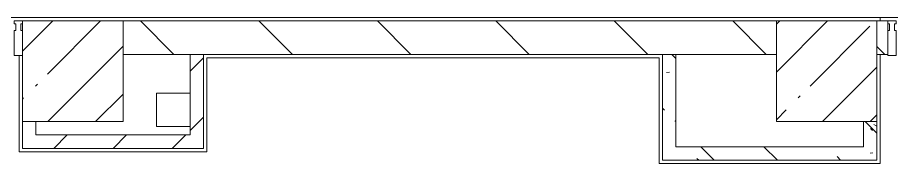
# Model space of a CAD drawing. Header units: millimetres. Extents: x 81676 to 276943, y -8553 to 29000.
# Drawn here: x 155593 to 160810, y 7050 to 7920 of the extents above; entities that cross this region are included whole.
import ezdxf

# ---------------------------------------------------------------- set-up
doc = ezdxf.new("R2010")
doc.units = ezdxf.units.MM
doc.layers.add('A-FLOR-3', color=7, linetype='Continuous', lineweight=5, true_color=0xaaaaaa)
doc.layers.add('I-WALL-5', color=7, linetype='Continuous', lineweight=5, true_color=0x787878)
for name, color, linetype, lineweight in [('A-GLAZ-CWMG-2', 7, 'Continuous', 5), ('A-WALL', 7, 'Continuous', 9), ('I-WALL-3', 7, 'Continuous', 5), ('S-COLS-1', 7, 'Continuous', 5)]:
    doc.layers.add(name, color=color, linetype=linetype, lineweight=lineweight)
pattern_1 = [(45, (147962.96, 0), (-176.7767, 176.7767), [])]
pattern_2 = [(135, (147962.96, 0), (-353.553, -353.553), [])]
pattern_3 = [(135, (147962.96, 0), (-377.17, -377.17), [533.4, -88.9, 17.78, -88.9]), (135, (147962.96, 376.94), (-377.17, -377.17), []), (50, (147962.96, 0), (637.645, -55.787), [66.675, -733.425]), (355, (147962.96, 0), (-123.35, 668.7), [53.34, -586.74]), (100.451, (148016.1, -4.65), (514.3, 612.908), [56.665, -623.315]), (46.184, (147963, 177.8), (948.776, -147.15), [100.01, -1100.137]), (96.636, (148042, 165.5), (830.91, 865.997), [85, -934.973]), (351.184, (147963, 177.8), (830.92, 865.99), [80.01, -880.11]), (21, (148051.86, 133.35), (530.65, -357.928), [66.675, -733.425]), (326, (148051.86, 133.35), (216.308, 644.658), [53.34, -586.74]), (71.451, (148096.1, 103.5), (746.96, 286.724), [56.665, -623.315]), (37.5, (147962.96, 0), (10.8105, 295.9426), [16.764, -562.864, 16.764, -578.866, -588.962]), (37.5, (147962.96, 0), (10.8105, 295.9426), [-1175.258, 16.764, -572.198]), (7.5, (147962.96, 0), (233.869, 350.632), [16.764, -322.834, 16.764, -549.529, -224.472]), (7.5, (147962.96, 0), (233.869, 350.632), [-905.891, 16.764, -207.708]), (327.5, (147764.71, 0), (474.568, -20.0513), [16.764, -205.486, 16.764, -676.656, -920.115]), (327.5, (147764.71, 0), (474.568, -20.0513), [-915.67, 16.764, -903.351]), (317.5, (147675.8, 0), (518.452, 88.993), [16.764, -272.161, 16.764, -443.738, -653.415]), (317.5, (147675.8, 0), (518.452, 88.993), [-749.427, 16.764, -636.65])]

# ---------------------------------------------------------------- blocks, each defined once
blk = doc.blocks.new('BSC_Колонна _Прямоугольная - 600х600-V134-1_6_3_птичка')
at = {"layer": 'S-COLS-1'}
h = blk.add_hatch(dxfattribs=at)
h.set_pattern_fill('FP_148', color=256, style=0, pattern_type=2)
h.set_pattern_definition([(45, (-7960, -7600), (-285.123, 285.123), []), (45, (-7674.88, -7600), (-285.123, 285.123), [504.031, -100.806, 16.764, -84.042])])
h.paths.add_polyline_path([(300, -300), (300, 300), (-300, 300), (-300, -300), (281.5, -300)])
for p, q in [((300, 300), (-300, 300)), ((-300, 300), (-300, -300)), ((300, -300), (300, 300)), ((-300, -300), (300, -300))]:
    blk.add_line(p, q, dxfattribs=at)
blk = doc.blocks.new('BSC_Колонна _Прямоугольная - 600х600-20441433-1_6_3_птичка')
at = {"layer": 'S-COLS-1'}
h = blk.add_hatch(dxfattribs=at)
h.set_pattern_fill('FP_160', color=256, style=0, pattern_type=2)
h.set_pattern_definition([(45, (-12460, -7600), (-285.123, 285.123), []), (45, (-12174.88, -7600), (-285.123, 285.123), [504.031, -100.806, 16.764, -84.042])])
h.paths.add_polyline_path([(-300, -300), (300, -300), (300, 300), (-300, 300), (-300, -164.8)])
for p, q in [((300, 300), (-300, 300)), ((-300, 300), (-300, -300)), ((300, -300), (300, 300)), ((-300, -300), (300, -300))]:
    blk.add_line(p, q, dxfattribs=at)
blk = doc.blocks.new('Прямоугольный импост - Импост структурный с накладкой - 190мм-32633541-1_6_3_птичка')
at = {"layer": 'A-GLAZ-CWMG-2'}
for p, q in [((0, 17), (-50, 17)), ((-50, 17), (-50, 0)), ((-50, 0), (-40, 0)), ((-40, 0), (-40, -40)), ((-10, -40), (-10, 0)), ((-10, 0), (0, 0)), ((-40, -40), (-50, -40)), ((-50, -40), (-50, -190)), ((0, -40), (-10, -40)), ((-50, -190), (0, -190))]:
    blk.add_line(p, q, dxfattribs=at)
blk = doc.blocks.new('Прямоугольный импост - Импост структурный с накладкой - 190мм-33226183-1_6_3_птичка')
at = {"layer": 'A-GLAZ-CWMG-2'}
for p, q in [((0, 190), (-50, 190)), ((-50, 190), (-50, 40)), ((0, 40), (0, 190)), ((-50, 40), (-40, 40)), ((-40, 0), (-50, 0)), ((-50, 0), (-50, -17)), ((-40, 40), (-40, 0)), ((-10, 0), (-10, 40)), ((-10, 40), (0, 40)), ((0, 0), (-10, 0)), ((0, -17), (0, 0)), ((-50, -17), (0, -17))]:
    blk.add_line(p, q, dxfattribs=at)

msp = doc.modelspace()

# ---------------------------------------------------------------- hatches: boundary and pattern name
at = {"layer": 'I-WALL-3'}
h = msp.add_hatch(dxfattribs=at)
h.set_pattern_fill('FP_64', color=256, style=0, pattern_type=2)
h.set_pattern_definition(pattern_2)
h.paths.add_polyline_path([(156682.1, 7700), (160123, 7700), (160123, 7900), (156223, 7900), (156223, 7700), (156623, 7700)])
h = msp.add_hatch(dxfattribs=at)
h.set_pattern_fill('FP_64', color=256, style=0, pattern_type=2)
h.set_pattern_definition(pattern_2)
h.paths.add_polyline_path([(160723, 7700), (160788, 7700), (160788, 7900), (160723, 7900)])
h.paths.add_polyline_path([(162293, 7700), (162693, 7700), (162693, 7900), (162228, 7894.4), (162228, 7700), (162273, 7700)])
h.paths.add_polyline_path([(163823, 7700), (164623, 7700), (164623, 7900), (163793, 7900), (163793, 7700)])
h = msp.add_hatch(dxfattribs=at)
h.set_pattern_fill('FP_76', color=256, style=0, pattern_type=2)
h.set_pattern_definition(pattern_1)
h.paths.add_polyline_path([(156703, 7140), (156703, 7700), (156623, 7700), (156623, 7140)])
h = msp.add_hatch(dxfattribs=at)
h.set_pattern_fill('FP_76', color=256, style=0, pattern_type=2)
h.set_pattern_definition(pattern_1)
h.paths.add_polyline_path([(156250.3, 7140), (156623, 7140), (156623, 7220), (155623, 7220), (155623, 7140), (156242.7, 7140)])
at = {"layer": 'I-WALL-5'}
h = msp.add_hatch(dxfattribs=at)
h.set_pattern_fill('FP_63', color=256, style=0, pattern_type=2)
h.set_pattern_definition(pattern_3)
h.paths.add_polyline_path([(159443, 7150), (159523, 7150), (159523, 7700), (159443, 7700), (159443, 7271.5)])
h = msp.add_hatch(dxfattribs=at)
h.set_pattern_fill('FP_63', color=256, style=0, pattern_type=2)
h.set_pattern_definition(pattern_3)
h.paths.add_polyline_path([(160723, 7070), (160723, 7300), (160643, 7300), (160643, 7070)])
h = msp.add_hatch(dxfattribs=at)
h.set_pattern_fill('FP_63', color=256, style=0, pattern_type=2)
h.set_pattern_definition(pattern_3)
h.paths.add_polyline_path([(159922.4, 7070), (160643, 7070), (160643, 7150), (159443, 7150), (159443, 7070)])

# ---------------------------------------------------------------- linework, layer by layer
at = {"layer": 'A-FLOR-3'}
for p, q in [((150956.2, 7920), (163703, 7920)), ((160743, 7920), (160743, 7900)), ((155603, 7120), (155603, 7693)), ((159423, 7680), (156723, 7680)), ((156723, 7680), (156723, 7120)), ((159423, 7050), (159423, 7680)), ((160743, 7700), (160743, 7050)), ((156423, 7470), (156623, 7470)), ((156423, 7270), (156423, 7470)), ((156623, 7270), (156423, 7270)), ((156723, 7120), (155603, 7120)), ((160743, 7050), (159423, 7050))]:
    msp.add_line(p, q, dxfattribs=at)
at = {"layer": 'A-WALL'}
for p, q in [((156703, 7700), (156623, 7700)), ((159523, 7700), (159443, 7700))]:
    msp.add_line(p, q, dxfattribs=at)
at = {"layer": 'I-WALL-3'}
for p, q in [((160123, 7900), (156223, 7900)), ((160788, 7900), (160723, 7900)), ((160788, 7700), (160788, 7900)), ((156223, 7700), (156623, 7700)), ((156623, 7700), (156623, 7220)), ((156703, 7140), (156703, 7700)), ((156703, 7700), (159443, 7700)), ((159443, 7700), (159443, 7070)), ((159523, 7700), (160123, 7700)), ((159523, 7150), (159523, 7700)), ((160723, 7700), (160788, 7700)), ((155623, 7300), (155623, 7140)), ((155703, 7220), (155703, 7300)), ((160643, 7300), (160643, 7150)), ((160723, 7070), (160723, 7300)), ((156623, 7220), (155703, 7220)), ((160643, 7150), (159523, 7150)), ((155623, 7140), (156703, 7140)), ((159443, 7070), (160723, 7070))]:
    msp.add_line(p, q, dxfattribs=at)

# ---------------------------------------------------------------- block references
at = {"layer": 'A-GLAZ-CWMG-2'}
msp.add_blockref('Прямоугольный импост - Импост структурный с накладкой - 190мм-32633541-1_6_3_птичка', (155623, 7883), dxfattribs=at)
at = {"layer": 'A-GLAZ-CWMG-2', "rotation": 180}
msp.add_blockref('Прямоугольный импост - Импост структурный с накладкой - 190мм-33226183-1_6_3_птичка', (160788, 7883), dxfattribs=at)
at = {"layer": 'S-COLS-1'}
for name, p in [('BSC_Колонна _Прямоугольная - 600х600-V134-1_6_3_птичка', (155923, 7600)), ('BSC_Колонна _Прямоугольная - 600х600-20441433-1_6_3_птичка', (160423, 7600))]:
    msp.add_blockref(name, p, dxfattribs=at)

doc.saveas('drawing.dxf')
